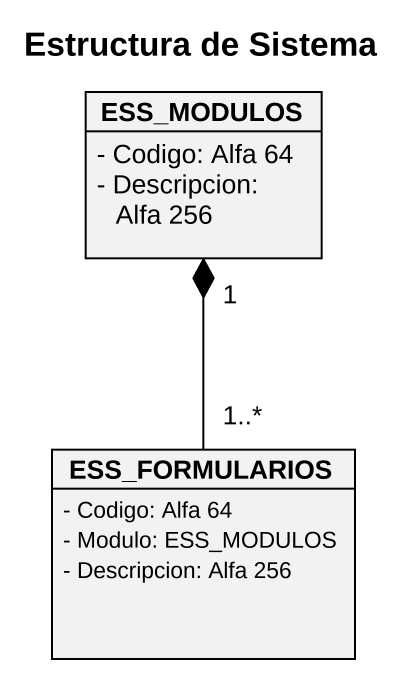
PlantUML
@startuml
title Estructura de Sistema
hide circle
hide empty members
skinparam classAttributeIconSize 0
class ESS_MODULOS {
  - Codigo: Alfa 64
  - Descripcion: Alfa 256
}
class ESS_FORMULARIOS {
  - Codigo: Alfa 64
  - Modulo: ESS_MODULOS
  - Descripcion: Alfa 256
}
ESS_FORMULARIOS "1..*" -up-* "1" ESS_MODULOS
@enduml
